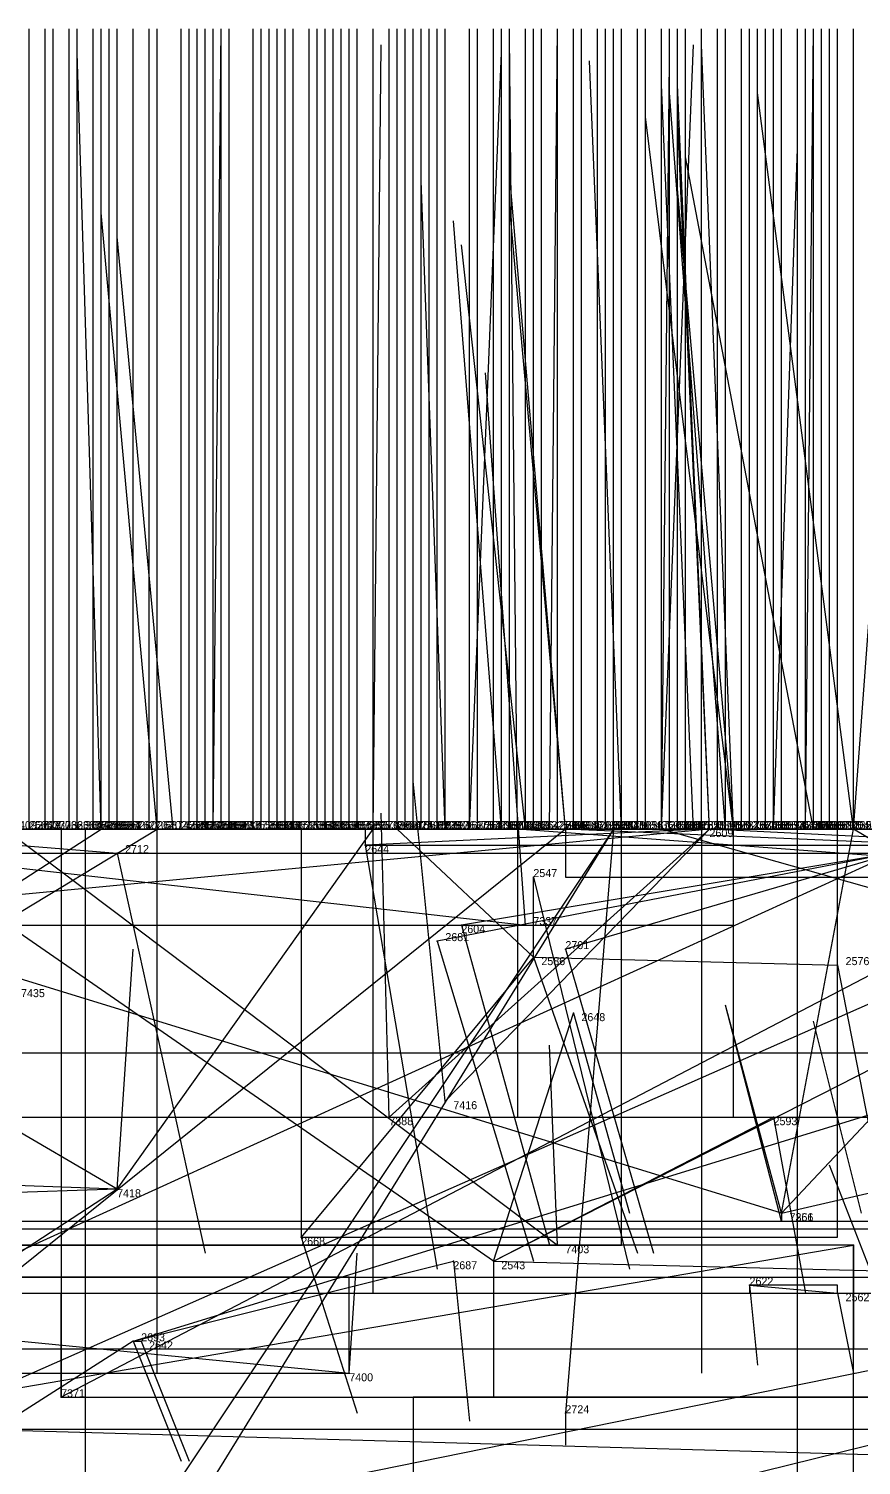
# Model space of a CAD drawing. Extents: x -0.07 to 1.1, y -0.07 to 1.1.
# Drawn here: x 0.621 to 0.725, y 0.9205 to 1.1 of the extents above; entities that cross this region are included whole.
import ezdxf

# ---------------------------------------------------------------- set-up
doc = ezdxf.new("R2010")
doc.units = 0
for name, color, linetype in [('Clients', 3, 'CONTINUOUS'), ('Facilities', 3, 'CONTINUOUS'), ('Facilities_lines', 3, 'CONTINUOUS'), ('Min_max_boxes', 1, 'CONTINUOUS'), ('Normals', 1, 'CONTINUOUS'), ('Source_points', 5, 'CONTINUOUS'), ('Text', 3, 'CONTINUOUS')]:
    doc.layers.add(name, color=color, linetype=linetype)

msp = doc.modelspace()

# ---------------------------------------------------------------- linework, layer by layer
at = {"layer": 'Clients', "color": 5}
for p in [(0.63, 1, 0.052), (0.63, 1, 0.908), (0.636, 1, 0.088), (0.637, 1, 0.019), (0.639, 1, 0.02), (0.664, 1, 0.941), (0.667, 1, 0.056), (0.673, 1, 0.996), (0.676, 1, 0.052), (0.68, 1, 0.009), (0.682, 1, 0.924), (0.683, 1, 0.007), (0.686, 1, 0.078), (0.688, 1, 0.997), (0.693, 1, 0.023), (0.695, 1, 0.954), (0.7, 1, 0.051), (0.7, 1, 0.038), (0.704, 1, 0.971), (0.706, 1, 0.981), (0.708, 1, 0.977), (0.709, 1, 0.991), (0.709, 1, 0.98), (0.709, 1, 0.936), (0.714, 1, 0.019), (0.717, 1, 0.085), (0.719, 1, 0.099), (0.719, 1, 0.987), (0.724, 1, 0.032), (0.724, 1, 0.972), (0.663, 0.998), (0.632, 0.997), (0.684, 0.994), (0.675, 0.988), (0.683, 0.988, 1), (0.672, 0.986), (0.688, 0.985), (0.722, 0.983), (0.689, 0.977), (0.673, 0.966, 1), (0.666, 0.964, 1), (0.714, 0.964), (0.715, 0.951, 1), (0.655, 0.949), (0.687, 0.948, 1), (0.724, 0.948), (0.674, 0.946), (0.722, 0.942), (0.635, 0.936), (0.661, 0.932, 1), (0.625, 0.929, 1), (0.688, 0.927)]:
    msp.add_point(p, dxfattribs=at)
at = {"layer": 'Facilities', "color": 3}
for p in [(0.621, 1, 0.182), (0.621, 1, 0.281), (0.623, 1, 0.877), (0.624, 1, 0.483), (0.626, 1, 0.151), (0.626, 1, 0.281), (0.626, 1, 0.721), (0.627, 1, 0.447), (0.629, 1, 0.347), (0.629, 1, 0.305), (0.629, 1, 0.762), (0.63, 1, 0.147), (0.63, 1, 0.655), (0.631, 1, 0.794), (0.632, 1, 0.147), (0.632, 1, 0.336), (0.632, 1, 0.774), (0.634, 1, 0.902), (0.637, 1, 0.559), (0.64, 1, 0.233), (0.64, 1, 0.812), (0.641, 1, 0.332), (0.641, 1, 0.76), (0.642, 1, 0.141), (0.642, 1, 0.719), (0.643, 1, 0.627), (0.644, 1, 0.232), (0.644, 1, 0.597), (0.644, 1, 0.914), (0.645, 1, 0.351), (0.645, 1, 0.615), (0.645, 1, 0.789), (0.646, 1, 0.353), (0.646, 1, 0.434), (0.646, 1, 0.586), (0.646, 1, 0.846), (0.649, 1, 0.301), (0.65, 1, 0.415), (0.65, 1, 0.872), (0.651, 1, 0.243), (0.651, 1, 0.215), (0.651, 1, 0.343), (0.651, 1, 0.47), (0.651, 1, 0.56), (0.651, 1, 0.769), (0.652, 1, 0.394), (0.653, 1, 0.102), (0.654, 1, 0.479), (0.654, 1, 0.888), (0.656, 1, 0.19), (0.656, 1, 0.379), (0.656, 1, 0.283), (0.657, 1, 0.721), (0.658, 1, 0.319), (0.658, 1, 0.356), (0.659, 1, 0.198), (0.659, 1, 0.122), (0.66, 1, 0.368), (0.661, 1, 0.304), (0.661, 1, 0.282), (0.661, 1, 0.512), (0.662, 1, 0.713), (0.662, 1, 0.822), (0.664, 1, 0.497), (0.666, 1, 0.808), (0.667, 1, 0.519), (0.668, 1, 0.644), (0.668, 1, 0.825), (0.669, 1, 0.823), (0.67, 1, 0.146), (0.671, 1, 0.414), (0.671, 1, 0.556), (0.672, 1, 0.51), (0.672, 1, 0.507), (0.673, 1, 0.372), (0.673, 1, 0.54), (0.676, 1, 0.543), (0.677, 1, 0.12), (0.677, 1, 0.28), (0.679, 1, 0.812), (0.68, 1, 0.198), (0.68, 1, 0.754), (0.68, 1, 0.896), (0.681, 1, 0.249), (0.681, 1, 0.812), (0.683, 1, 0.196), (0.683, 1, 0.291), (0.684, 1, 0.119), (0.685, 1, 0.472), (0.687, 1, 0.268), (0.687, 1, 0.611), (0.687, 1, 0.904), (0.688, 1, 0.018), (0.689, 1, 0.493), (0.689, 1, 0.831), (0.69, 1, 0.533), (0.692, 1, 0.645), (0.692, 1, 0.722), (0.692, 1, 0.865), (0.693, 1, 0.795), (0.694, 1, 0.085), (0.694, 1, 0.267), (0.694, 1, 0.778), (0.695, 1, 0.43), (0.697, 1, 0.233), (0.697, 1, 0.812), (0.698, 1, 0.611), (0.7, 1, 0.394), (0.7, 1, 0.438), (0.701, 1, 0.146), (0.702, 1, 0.103), (0.702, 1, 0.477), (0.702, 1, 0.474), (0.702, 1, 0.281), (0.703, 1, 0.718), (0.703, 1, 0.585), (0.705, 1, 0.159), (0.705, 1), (0.706, 1, 0.975), (0.707, 1, 0.624), (0.708, 1, 0.844), (0.71, 1, 0.882), (0.711, 1, 0.335), (0.712, 1, 0.159), (0.712, 1, 0.316), (0.712, 1, 0.905), (0.713, 1, 0.34), (0.714, 1, 0.547), (0.715, 1, 0.314), (0.715, 1, 0.285), (0.717, 1, 0.393), (0.717, 1, 0.899), (0.717, 1, 0.895), (0.718, 1, 0.08), (0.718, 1, 0.23), (0.718, 1, 0.337), (0.719, 1, 0.257), (0.719, 1, 0.567), (0.719, 1, 0.822), (0.72, 1, 0.743), (0.721, 1, 0.352), (0.721, 1, 0.316), (0.722, 1, 0.135), (0.724, 1, 0.622), (0.684, 0.984), (0.632, 0.955, 1), (0.715, 0.952, 1), (0.679, 0.946), (0.711, 0.943), (0.634, 0.936)]:
    msp.add_point(p, dxfattribs=at)
at = {"layer": 'Facilities_lines', "color": 3}
for p, q in [((0.644, 1, 0.914), (0.514, 1, 0.924)), ((0.706, 1, 0.975), (0.527, 0.983, 1)), ((0.528, 0.934), (0.637, 1, 0.019)), ((0.528, 0.934), (0.63, 1, 0.052)), ((0.706, 1, 0.975), (0.531, 1, 0.997)), ((0.632, 0.955, 1), (0.555, 1, 0.949)), ((0.577, 1, 0.97), (0.709, 1, 0.98)), ((0.577, 1, 0.97), (0.683, 0.988, 1)), ((0.595, 1, 0.009), (0.801, 1, 0.035)), ((0.595, 1, 0.009), (0.639, 1, 0.02)), ((0.595, 1, 0.009), (0.632, 0.997)), ((0.679, 0.946), (0.601, 1, 0.09)), ((0.603, 1, 0.94), (0.709, 1, 0.936)), ((0.688, 1, 0.018), (0.616, 0.942)), ((0.618, 1, 0.981), (0.695, 1, 0.954)), ((0.618, 1, 0.981), (0.687, 0.948, 1)), ((0.761, 1, 0.981), (0.625, 0.929, 1)), ((0.694, 1, 0.085), (0.628, 0.901)), ((0.634, 1, 0.902), (0.63, 1, 0.908)), ((0.632, 0.955, 1), (0.664, 1, 0.941)), ((0.694, 1, 0.085), (0.633, 0.901)), ((0.718, 1, 0.08), (0.636, 1, 0.088)), ((0.644, 1, 0.914), (0.745, 1, 0.927)), ((0.644, 1, 0.914), (0.8, 1, 0.909)), ((0.644, 1, 0.914), (0.847, 1, 0.911)), ((0.705, 1), (0.663, 0.998)), ((0.706, 1, 0.975), (0.666, 0.964, 1)), ((0.684, 0.984), (0.667, 1, 0.056)), ((0.706, 1, 0.975), (0.673, 1, 0.996)), ((0.706, 1, 0.975), (0.673, 0.966, 1)), ((0.688, 1, 0.018), (0.676, 1, 0.052)), ((0.679, 0.946), (0.785, 1, 0.074)), ((0.705, 1), (0.68, 1, 0.009)), ((0.776, 0.993, 1), (0.682, 1, 0.924)), ((0.705, 1), (0.683, 1, 0.007)), ((0.694, 1, 0.085), (0.686, 1, 0.078)), ((0.694, 1, 0.085), (0.688, 0.927)), ((0.688, 1, 0.018), (0.693, 1, 0.023)), ((0.688, 1, 0.018), (0.7, 1, 0.038)), ((0.688, 1, 0.018), (0.839, 1, 0.067)), ((0.827, 0.994, 1), (0.688, 1, 0.997)), ((0.694, 1, 0.085), (0.717, 1, 0.085)), ((0.746, 0.987), (0.7, 1, 0.051)), ((0.706, 1, 0.975), (0.704, 1, 0.971)), ((0.705, 1), (0.794, 1, 0.052)), ((0.705, 1), (0.714, 1, 0.019)), ((0.706, 1, 0.975), (0.709, 1, 0.991)), ((0.827, 0.994, 1), (0.706, 1, 0.981)), ((0.805, 1, 0.988), (0.708, 1, 0.977)), ((0.715, 0.952, 1), (0.724, 1, 0.972)), ((0.715, 0.952, 1), (0.76, 1, 0.97)), ((0.775, 1, 0.089), (0.719, 1, 0.099)), ((0.805, 1, 0.988), (0.719, 1, 0.987)), ((0.729, 0.997), (0.724, 1, 0.032)), ((0.715, 0.952, 1), (0.913, 0.998, 1)), ((0.729, 0.997), (0.571, 0.925)), ((0.729, 0.997), (0.672, 0.986)), ((0.729, 0.997), (0.675, 0.988)), ((0.729, 0.997), (0.688, 0.985)), ((0.715, 0.952, 1), (0.572, 0.996, 1)), ((0.684, 0.984), (0.684, 0.994)), ((0.746, 0.987), (0.576, 0.912)), ((0.684, 0.984), (0.655, 0.949)), ((0.684, 0.984), (0.722, 0.983)), ((0.679, 0.946), (0.689, 0.977)), ((0.634, 0.936), (0.751, 0.972)), ((0.679, 0.946), (0.714, 0.964)), ((0.632, 0.955, 1), (0.494, 0.96, 1)), ((0.632, 0.955, 1), (0.57, 0.953, 1)), ((0.632, 0.955, 1), (0.612, 0.942, 1)), ((0.715, 0.952, 1), (0.715, 0.951, 1)), ((0.531, 0.915), (0.724, 0.948)), ((0.634, 0.936), (0.674, 0.946)), ((0.679, 0.946), (0.76, 0.944)), ((0.539, 0.944, 1), (0.661, 0.932, 1)), ((0.711, 0.943), (0.722, 0.942)), ((0.634, 0.936), (0.601, 0.915)), ((0.634, 0.936), (0.635, 0.936)), ((0.739, 0.935), (0.611, 0.909)), ((0.669, 0.909), (0.75, 0.929)), ((0.789, 0.92, 1), (0.544, 0.927, 1))]:
    msp.add_line(p, q, dxfattribs=at)
at = {"layer": 'Min_max_boxes', "color": 1}
for p, q in [((0.637, 1), (0.373, 1)), ((0.637, 1, 0.052), (0.373, 1, 0.052)), ((0.709, 1, 0.962), (0.481, 1, 0.962)), ((0.709, 1, 1), (0.481, 1, 1)), ((0.664, 1, 0.941), (0.494, 1, 0.941)), ((0.664, 1, 1), (0.494, 1, 1)), ((0.801, 1), (0.514, 1)), ((0.801, 1, 0.072), (0.514, 1, 0.072)), ((0.514, 1, 0.909), (0.847, 1, 0.909)), ((0.847, 1, 0.909), (0.514, 1, 0.909)), ((0.514, 1, 0.927), (0.847, 1, 0.927)), ((0.847, 1, 0.927), (0.514, 1, 0.927)), ((0.526, 1, 0.936), (0.709, 1, 0.936)), ((0.709, 1, 0.936), (0.526, 1, 0.936)), ((0.526, 1, 0.947), (0.709, 1, 0.947)), ((0.709, 1, 0.947), (0.526, 1, 0.947)), ((0.709, 1, 0.971), (0.527, 1, 0.971)), ((0.709, 1, 1), (0.527, 1, 1)), ((0.695, 1, 0.954), (0.536, 1, 0.954)), ((0.695, 1, 1), (0.536, 1, 1)), ((0.766, 1), (0.571, 1)), ((0.766, 1, 0.049), (0.571, 1, 0.049)), ((0.913, 1, 0.97), (0.572, 1, 0.97)), ((0.913, 1, 1), (0.572, 1, 1)), ((0.822, 1), (0.576, 1)), ((0.822, 1, 0.051), (0.576, 1, 0.051)), ((0.785, 1), (0.601, 1)), ((0.785, 1, 0.09), (0.601, 1, 0.09)), ((0.839, 1), (0.616, 1)), ((0.839, 1, 0.067), (0.616, 1, 0.067)), ((0.932, 1, 0.949), (0.625, 1, 0.949)), ((0.625, 1, 0.949), (0.625, 0.929, 0.949)), ((0.932, 1, 1), (0.625, 1, 1)), ((0.625, 1, 1), (0.625, 0.929, 1)), ((0.625, 1, 0.949), (0.625, 1, 1)), ((0.717, 1), (0.628, 1)), ((0.628, 1), (0.628, 0.901)), ((0.717, 1, 0.085), (0.628, 1, 0.085)), ((0.628, 1, 0.085), (0.628, 0.901, 0.085)), ((0.628, 1), (0.628, 1, 0.085)), ((0.63, 1, 0.902), (0.634, 1, 0.902)), ((0.634, 1, 0.902), (0.63, 1, 0.902)), ((0.63, 1, 0.902), (0.63, 1, 0.902)), ((0.63, 1, 0.908), (0.634, 1, 0.908)), ((0.634, 1, 0.908), (0.63, 1, 0.908)), ((0.63, 1, 0.908), (0.63, 1, 0.908)), ((0.63, 1, 0.902), (0.63, 1, 0.908)), ((0.63, 1, 0.902), (0.63, 1, 0.908)), ((0.634, 1, 0.902), (0.634, 1, 0.902)), ((0.634, 1, 0.908), (0.634, 1, 0.908)), ((0.634, 1, 0.902), (0.634, 1, 0.908)), ((0.634, 1, 0.902), (0.634, 1, 0.908)), ((0.636, 1, 0.08), (0.718, 1, 0.08)), ((0.718, 1, 0.08), (0.636, 1, 0.08)), ((0.636, 1, 0.08), (0.636, 1, 0.08)), ((0.636, 1, 0.088), (0.718, 1, 0.088)), ((0.718, 1, 0.088), (0.636, 1, 0.088)), ((0.636, 1, 0.088), (0.636, 1, 0.088)), ((0.636, 1, 0.08), (0.636, 1, 0.088)), ((0.636, 1, 0.08), (0.636, 1, 0.088)), ((0.637, 0.932), (0.637, 1)), ((0.637, 0.932, 0.052), (0.637, 1, 0.052)), ((0.637, 1), (0.637, 1, 0.052)), ((0.722, 1), (0.655, 1)), ((0.655, 1), (0.655, 0.949)), ((0.722, 1, 0.056), (0.655, 1, 0.056)), ((0.655, 1, 0.056), (0.655, 0.949, 0.056)), ((0.655, 1), (0.655, 1, 0.056)), ((0.794, 1), (0.663, 1)), ((0.663, 1), (0.663, 0.998)), ((0.794, 1, 0.052), (0.663, 1, 0.052)), ((0.663, 1, 0.052), (0.663, 0.998, 0.052)), ((0.663, 1), (0.663, 1, 0.052)), ((0.664, 0.942, 0.941), (0.664, 1, 0.941)), ((0.664, 0.942, 1), (0.664, 1, 1)), ((0.664, 1, 0.941), (0.664, 1, 1)), ((0.869, 1, 0.924), (0.682, 1, 0.924)), ((0.682, 1, 0.924), (0.682, 0.964, 0.924)), ((0.869, 1, 1), (0.682, 1, 1)), ((0.682, 1, 1), (0.682, 0.964, 1)), ((0.682, 1, 0.924), (0.682, 1, 1)), ((0.941, 1, 0.981), (0.688, 1, 0.981)), ((0.688, 1, 0.981), (0.688, 0.994, 0.981)), ((0.941, 1, 1), (0.688, 1, 1)), ((0.688, 1, 1), (0.688, 0.994, 1)), ((0.688, 1, 0.981), (0.688, 1, 1)), ((0.695, 0.948, 0.954), (0.695, 1, 0.954)), ((0.695, 0.948, 1), (0.695, 1, 1)), ((0.695, 1, 0.954), (0.695, 1, 1)), ((0.708, 1, 0.957), (0.883, 1, 0.957)), ((0.883, 1, 0.957), (0.708, 1, 0.957)), ((0.708, 1, 0.957), (0.708, 1, 0.957)), ((0.708, 1, 0.988), (0.883, 1, 0.988)), ((0.883, 1, 0.988), (0.708, 1, 0.988)), ((0.708, 1, 0.988), (0.708, 1, 0.988)), ((0.708, 1, 0.957), (0.708, 1, 0.988)), ((0.708, 1, 0.957), (0.708, 1, 0.988)), ((0.709, 0.964, 0.971), (0.709, 1, 0.971)), ((0.709, 0.964, 1), (0.709, 1, 1)), ((0.709, 1, 0.971), (0.709, 1, 1)), ((0.709, 0.988, 0.962), (0.709, 1, 0.962)), ((0.709, 0.988, 1), (0.709, 1, 1)), ((0.709, 1, 0.962), (0.709, 1, 1)), ((0.709, 1, 0.936), (0.709, 1, 0.936)), ((0.709, 1, 0.947), (0.709, 1, 0.947)), ((0.709, 1, 0.936), (0.709, 1, 0.947)), ((0.709, 1, 0.936), (0.709, 1, 0.947)), ((0.717, 0.901), (0.717, 1)), ((0.717, 0.901, 0.085), (0.717, 1, 0.085)), ((0.717, 1), (0.717, 1, 0.085)), ((0.718, 1, 0.08), (0.718, 1, 0.08)), ((0.718, 1, 0.088), (0.718, 1, 0.088)), ((0.718, 1, 0.08), (0.718, 1, 0.088)), ((0.718, 1, 0.08), (0.718, 1, 0.088)), ((0.719, 1, 0.089), (0.831, 1, 0.089)), ((0.831, 1, 0.089), (0.719, 1, 0.089)), ((0.719, 1, 0.089), (0.719, 1, 0.089)), ((0.719, 1, 0.099), (0.831, 1, 0.099)), ((0.831, 1, 0.099), (0.719, 1, 0.099)), ((0.719, 1, 0.099), (0.719, 1, 0.099)), ((0.719, 1, 0.089), (0.719, 1, 0.099)), ((0.719, 1, 0.089), (0.719, 1, 0.099)), ((0.722, 0.949), (0.722, 1)), ((0.722, 0.949, 0.056), (0.722, 1, 0.056)), ((0.722, 1), (0.722, 1, 0.056)), ((0.663, 0.998), (0.794, 0.998)), ((0.663, 0.998, 0.052), (0.794, 0.998, 0.052)), ((0.663, 0.998), (0.663, 0.998, 0.052)), ((0.514, 0.997), (0.801, 0.997)), ((0.514, 0.997, 0.072), (0.801, 0.997, 0.072)), ((0.688, 0.994, 0.981), (0.941, 0.994, 0.981)), ((0.688, 0.994, 1), (0.941, 0.994, 1)), ((0.688, 0.994, 0.981), (0.688, 0.994, 1)), ((0.481, 0.988, 0.962), (0.709, 0.988, 0.962)), ((0.481, 0.988, 1), (0.709, 0.988, 1)), ((0.709, 0.988, 0.962), (0.709, 0.988, 1)), ((0.751, 0.972), (0.601, 0.972)), ((0.751, 0.972), (0.601, 0.972)), ((0.527, 0.964, 0.971), (0.709, 0.964, 0.971)), ((0.527, 0.964, 1), (0.709, 0.964, 1)), ((0.682, 0.964, 0.924), (0.869, 0.964, 0.924)), ((0.682, 0.964, 1), (0.869, 0.964, 1)), ((0.682, 0.964, 0.924), (0.682, 0.964, 1)), ((0.709, 0.964, 0.971), (0.709, 0.964, 1)), ((0.811, 0.95, 1), (0.544, 0.95, 1)), ((0.811, 0.95, 1), (0.544, 0.95, 1)), ((0.572, 0.951, 0.97), (0.913, 0.951, 0.97)), ((0.572, 0.951, 1), (0.913, 0.951, 1)), ((0.724, 0.948), (0.525, 0.948)), ((0.724, 0.948), (0.525, 0.948)), ((0.536, 0.948, 0.954), (0.695, 0.948, 0.954)), ((0.536, 0.948, 1), (0.695, 0.948, 1)), ((0.655, 0.949), (0.722, 0.949)), ((0.655, 0.949, 0.056), (0.722, 0.949, 0.056)), ((0.655, 0.949), (0.655, 0.949, 0.056)), ((0.695, 0.948, 0.954), (0.695, 0.948, 1)), ((0.722, 0.949), (0.722, 0.949, 0.056)), ((0.724, 0.915), (0.724, 0.948)), ((0.724, 0.915), (0.724, 0.948)), ((0.724, 0.948), (0.724, 0.948)), ((0.661, 0.944, 1), (0.325, 0.944, 1)), ((0.661, 0.944, 1), (0.325, 0.944, 1)), ((0.601, 0.944), (0.785, 0.944)), ((0.601, 0.944, 0.09), (0.785, 0.944, 0.09)), ((0.661, 0.932, 1), (0.661, 0.944, 1)), ((0.661, 0.932, 1), (0.661, 0.944, 1)), ((0.661, 0.944, 1), (0.661, 0.944, 1)), ((0.722, 0.943), (0.711, 0.943)), ((0.711, 0.943), (0.711, 0.942)), ((0.722, 0.943), (0.711, 0.943)), ((0.711, 0.943), (0.711, 0.942)), ((0.711, 0.943), (0.711, 0.943)), ((0.722, 0.942), (0.722, 0.943)), ((0.722, 0.942), (0.722, 0.943)), ((0.722, 0.943), (0.722, 0.943)), ((0.494, 0.942, 0.941), (0.664, 0.942, 0.941)), ((0.494, 0.942, 1), (0.664, 0.942, 1)), ((0.616, 0.942), (0.839, 0.942)), ((0.616, 0.942, 0.067), (0.839, 0.942, 0.067)), ((0.664, 0.942, 0.941), (0.664, 0.942, 1)), ((0.711, 0.942), (0.722, 0.942)), ((0.711, 0.942), (0.722, 0.942)), ((0.711, 0.942), (0.711, 0.942)), ((0.722, 0.942), (0.722, 0.942)), ((0.739, 0.935), (0.611, 0.935)), ((0.739, 0.935), (0.611, 0.935)), ((0.325, 0.932, 1), (0.661, 0.932, 1)), ((0.325, 0.932, 1), (0.661, 0.932, 1)), ((0.373, 0.932), (0.637, 0.932)), ((0.373, 0.932, 0.052), (0.637, 0.932, 0.052)), ((0.637, 0.932), (0.637, 0.932, 0.052)), ((0.661, 0.932, 1), (0.661, 0.932, 1)), ((0.625, 0.929, 0.949), (0.932, 0.929, 0.949)), ((0.625, 0.929, 1), (0.932, 0.929, 1)), ((0.625, 0.929, 0.949), (0.625, 0.929, 1)), ((0.75, 0.929), (0.669, 0.929)), ((0.669, 0.929), (0.669, 0.909)), ((0.75, 0.929), (0.669, 0.929)), ((0.669, 0.929), (0.669, 0.909)), ((0.669, 0.929), (0.669, 0.929)), ((0.571, 0.925), (0.766, 0.925)), ((0.571, 0.925, 0.049), (0.766, 0.925, 0.049))]:
    msp.add_line(p, q, dxfattribs=at)
at = {"layer": 'Normals', "color": 1}
for p, q in [((0.621, 1, 0.182), (0.621, 1.1, 0.182)), ((0.621, 1, 0.281), (0.621, 1.1, 0.281)), ((0.623, 1, 0.877), (0.623, 1.1, 0.877)), ((0.624, 1, 0.483), (0.624, 1.1, 0.483)), ((0.626, 1, 0.151), (0.626, 1.1, 0.151)), ((0.626, 1, 0.281), (0.626, 1.1, 0.281)), ((0.626, 1, 0.721), (0.626, 1.1, 0.721)), ((0.627, 1, 0.447), (0.627, 1.1, 0.447)), ((0.629, 1, 0.347), (0.629, 1.1, 0.347)), ((0.629, 1, 0.305), (0.629, 1.1, 0.305)), ((0.629, 1, 0.762), (0.629, 1.1, 0.762)), ((0.63, 1, 0.147), (0.63, 1.1, 0.147)), ((0.63, 1, 0.655), (0.63, 1.1, 0.655)), ((0.63, 1, 0.908), (0.63, 1.1, 0.91)), ((0.631, 1, 0.794), (0.631, 1.1, 0.794)), ((0.632, 1, 0.147), (0.632, 1.1, 0.147)), ((0.632, 1, 0.336), (0.632, 1.1, 0.336)), ((0.632, 1, 0.774), (0.632, 1.1, 0.774)), ((0.634, 1, 0.902), (0.634, 1.1, 0.903)), ((0.636, 1, 0.088), (0.636, 1.1, 0.087)), ((0.637, 1, 0.559), (0.637, 1.1, 0.559)), ((0.64, 1, 0.233), (0.64, 1.1, 0.233)), ((0.64, 1, 0.812), (0.64, 1.1, 0.812)), ((0.641, 1, 0.332), (0.641, 1.1, 0.332)), ((0.641, 1, 0.76), (0.641, 1.1, 0.76)), ((0.642, 1, 0.141), (0.642, 1.1, 0.141)), ((0.642, 1, 0.719), (0.642, 1.1, 0.719)), ((0.643, 1, 0.627), (0.643, 1.1, 0.627)), ((0.644, 1, 0.232), (0.644, 1.1, 0.232)), ((0.644, 1, 0.597), (0.644, 1.1, 0.597)), ((0.644, 1, 0.914), (0.645, 1.1, 0.92)), ((0.645, 1, 0.351), (0.645, 1.1, 0.351)), ((0.645, 1, 0.615), (0.645, 1.1, 0.615)), ((0.645, 1, 0.789), (0.645, 1.1, 0.789)), ((0.646, 1, 0.353), (0.646, 1.1, 0.353)), ((0.646, 1, 0.434), (0.646, 1.1, 0.434)), ((0.646, 1, 0.586), (0.646, 1.1, 0.586)), ((0.646, 1, 0.846), (0.646, 1.1, 0.846)), ((0.649, 1, 0.301), (0.649, 1.1, 0.301)), ((0.65, 1, 0.415), (0.65, 1.1, 0.415)), ((0.65, 1, 0.872), (0.65, 1.1, 0.872)), ((0.651, 1, 0.243), (0.651, 1.1, 0.243)), ((0.651, 1, 0.215), (0.651, 1.1, 0.215)), ((0.651, 1, 0.343), (0.651, 1.1, 0.343)), ((0.651, 1, 0.47), (0.651, 1.1, 0.47)), ((0.651, 1, 0.56), (0.651, 1.1, 0.56)), ((0.651, 1, 0.769), (0.651, 1.1, 0.769)), ((0.652, 1, 0.394), (0.652, 1.1, 0.394)), ((0.653, 1, 0.102), (0.653, 1.1, 0.102)), ((0.654, 1, 0.479), (0.654, 1.1, 0.479)), ((0.654, 1, 0.888), (0.654, 1.1, 0.888)), ((0.656, 1, 0.19), (0.656, 1.1, 0.19)), ((0.656, 1, 0.379), (0.656, 1.1, 0.379)), ((0.656, 1, 0.283), (0.656, 1.1, 0.283)), ((0.657, 1, 0.721), (0.657, 1.1, 0.721)), ((0.658, 1, 0.319), (0.658, 1.1, 0.319)), ((0.658, 1, 0.356), (0.658, 1.1, 0.356)), ((0.659, 1, 0.198), (0.659, 1.1, 0.198)), ((0.659, 1, 0.122), (0.659, 1.1, 0.122)), ((0.66, 1, 0.368), (0.66, 1.1, 0.368)), ((0.661, 1, 0.304), (0.661, 1.1, 0.304)), ((0.661, 1, 0.282), (0.661, 1.1, 0.282)), ((0.661, 1, 0.512), (0.661, 1.1, 0.512)), ((0.662, 1, 0.713), (0.662, 1.1, 0.713)), ((0.662, 1, 0.822), (0.662, 1.1, 0.822)), ((0.664, 1, 0.497), (0.664, 1.1, 0.497)), ((0.666, 1, 0.808), (0.666, 1.1, 0.808)), ((0.667, 1, 0.519), (0.667, 1.1, 0.519)), ((0.667, 1, 0.056), (0.667, 1.099, 0.04)), ((0.668, 1, 0.644), (0.668, 1.1, 0.644)), ((0.668, 1, 0.825), (0.668, 1.1, 0.825)), ((0.669, 1, 0.823), (0.669, 1.1, 0.823)), ((0.67, 1, 0.146), (0.67, 1.1, 0.146)), ((0.671, 1, 0.414), (0.671, 1.1, 0.414)), ((0.671, 1, 0.556), (0.671, 1.1, 0.556)), ((0.672, 1, 0.51), (0.672, 1.1, 0.51)), ((0.672, 1, 0.507), (0.672, 1.1, 0.507)), ((0.673, 1, 0.372), (0.673, 1.1, 0.372)), ((0.673, 1, 0.54), (0.673, 1.1, 0.54)), ((0.676, 1, 0.543), (0.676, 1.1, 0.543)), ((0.677, 1, 0.12), (0.677, 1.1, 0.12)), ((0.677, 1, 0.28), (0.677, 1.1, 0.28)), ((0.679, 1, 0.812), (0.679, 1.1, 0.812)), ((0.68, 1, 0.198), (0.68, 1.1, 0.198)), ((0.68, 1, 0.754), (0.68, 1.1, 0.754)), ((0.68, 1, 0.896), (0.68, 1.1, 0.896)), ((0.681, 1, 0.249), (0.681, 1.1, 0.249)), ((0.681, 1, 0.812), (0.681, 1.1, 0.812)), ((0.682, 1, 0.924), (0.681, 1.099, 0.938)), ((0.683, 1, 0.196), (0.683, 1.1, 0.196)), ((0.683, 1, 0.291), (0.683, 1.1, 0.291)), ((0.684, 1, 0.119), (0.684, 1.1, 0.119)), ((0.685, 1, 0.472), (0.685, 1.1, 0.472)), ((0.686, 1, 0.078), (0.687, 1.1, 0.073)), ((0.687, 1, 0.268), (0.687, 1.1, 0.268)), ((0.687, 1, 0.611), (0.687, 1.1, 0.611)), ((0.687, 1, 0.904), (0.687, 1.1, 0.904)), ((0.689, 1, 0.493), (0.689, 1.1, 0.493)), ((0.689, 1, 0.831), (0.689, 1.1, 0.831)), ((0.69, 1, 0.533), (0.69, 1.1, 0.533)), ((0.692, 1, 0.645), (0.692, 1.1, 0.645)), ((0.692, 1, 0.722), (0.692, 1.1, 0.722)), ((0.692, 1, 0.865), (0.692, 1.1, 0.865)), ((0.693, 1, 0.795), (0.693, 1.1, 0.795)), ((0.694, 1, 0.085), (0.694, 1.1, 0.08)), ((0.694, 1, 0.267), (0.694, 1.1, 0.267)), ((0.694, 1, 0.778), (0.694, 1.1, 0.778)), ((0.695, 1, 0.43), (0.695, 1.1, 0.43)), ((0.697, 1, 0.233), (0.697, 1.1, 0.233)), ((0.697, 1, 0.812), (0.697, 1.1, 0.812)), ((0.698, 1, 0.611), (0.698, 1.1, 0.611)), ((0.7, 1, 0.394), (0.7, 1.1, 0.394)), ((0.7, 1, 0.438), (0.7, 1.1, 0.438)), ((0.701, 1, 0.146), (0.701, 1.1, 0.146)), ((0.702, 1, 0.103), (0.702, 1.1, 0.103)), ((0.702, 1, 0.477), (0.702, 1.1, 0.477)), ((0.702, 1, 0.474), (0.702, 1.1, 0.474)), ((0.702, 1, 0.281), (0.702, 1.1, 0.281)), ((0.703, 1, 0.718), (0.703, 1.1, 0.718)), ((0.703, 1, 0.585), (0.703, 1.1, 0.585)), ((0.705, 1, 0.159), (0.705, 1.1, 0.159)), ((0.707, 1, 0.624), (0.707, 1.1, 0.624)), ((0.708, 1, 0.844), (0.708, 1.1, 0.844)), ((0.71, 1, 0.882), (0.71, 1.1, 0.882)), ((0.711, 1, 0.335), (0.711, 1.1, 0.335)), ((0.712, 1, 0.159), (0.712, 1.1, 0.159)), ((0.712, 1, 0.316), (0.712, 1.1, 0.316)), ((0.712, 1, 0.905), (0.712, 1.1, 0.905)), ((0.713, 1, 0.34), (0.713, 1.1, 0.34)), ((0.714, 1, 0.547), (0.714, 1.1, 0.547)), ((0.715, 1, 0.314), (0.715, 1.1, 0.314)), ((0.715, 1, 0.285), (0.715, 1.1, 0.285)), ((0.717, 1, 0.085), (0.717, 1.1, 0.08)), ((0.717, 1, 0.393), (0.717, 1.1, 0.393)), ((0.717, 1, 0.899), (0.717, 1.1, 0.899)), ((0.717, 1, 0.895), (0.717, 1.1, 0.895)), ((0.718, 1, 0.08), (0.719, 1.1, 0.075)), ((0.718, 1, 0.23), (0.718, 1.1, 0.23)), ((0.718, 1, 0.337), (0.718, 1.1, 0.337)), ((0.719, 1, 0.099), (0.719, 1.1, 0.099)), ((0.719, 1, 0.257), (0.719, 1.1, 0.257)), ((0.719, 1, 0.567), (0.719, 1.1, 0.567)), ((0.719, 1, 0.822), (0.719, 1.1, 0.822)), ((0.72, 1, 0.743), (0.72, 1.1, 0.743)), ((0.721, 1, 0.352), (0.721, 1.1, 0.352)), ((0.721, 1, 0.316), (0.721, 1.1, 0.316)), ((0.722, 1, 0.135), (0.722, 1.1, 0.135)), ((0.724, 1, 0.622), (0.724, 1.1, 0.622)), ((0.63, 1, 0.052), (0.627, 1.097, 0.029)), ((0.664, 1, 0.941), (0.665, 1.098, 0.963)), ((0.676, 1, 0.052), (0.68, 1.097, 0.03)), ((0.7, 1, 0.051), (0.704, 1.098, 0.033)), ((0.709, 1, 0.936), (0.705, 1.098, 0.955)), ((0.695, 1, 0.954), (0.691, 1.096, 0.981)), ((0.7, 1, 0.038), (0.701, 1.096, 0.01)), ((0.724, 1, 0.032), (0.731, 1.095, 0.003)), ((0.693, 1, 0.023), (0.693, 1.092, -0.015)), ((0.704, 1, 0.971), (0.7, 1.093, 1.007)), ((0.708, 1, 0.977), (0.701, 1.092, 1.017)), ((0.706, 1, 0.975), (0.702, 1.093, 1.012)), ((0.724, 1, 0.972), (0.712, 1.092, 1.01)), ((0.709, 1, 0.98), (0.698, 1.089, 1.026)), ((0.706, 1, 0.981), (0.702, 1.089, 1.026)), ((0.714, 1, 0.019), (0.717, 1.085, -0.034)), ((0.719, 1, 0.987), (0.703, 1.084, 1.039)), ((0.673, 1, 0.996), (0.67, 1.081, 1.054)), ((0.688, 1, 0.997), (0.681, 1.082, 1.055)), ((0.709, 1, 0.991), (0.702, 1.08, 1.05)), ((0.637, 1, 0.019), (0.63, 1.077, -0.044)), ((0.688, 1, 0.018), (0.681, 1.078, -0.045)), ((0.68, 1, 0.009), (0.674, 1.076, -0.056)), ((0.639, 1, 0.02), (0.632, 1.074, -0.047)), ((0.683, 1, 0.007), (0.675, 1.073, -0.06)), ((0.683, 0.988, 1), (0.678, 1.057, 1.072)), ((0.673, 0.966, 1), (0.669, 1.006, 1.091)), ((0.666, 0.964, 1), (0.665, 1.002, 1.092)), ((0.705, 1), (0.705, 0.932, 0.074)), ((0.663, 0.998), (0.672, 0.945, 0.084)), ((0.632, 0.997), (0.643, 0.947, 0.086)), ((0.684, 0.994), (0.696, 0.945, 0.086)), ((0.675, 0.988), (0.686, 0.948, 0.091)), ((0.672, 0.986), (0.684, 0.946, 0.091)), ((0.632, 0.955, 1), (0.634, 0.985, 1.095)), ((0.684, 0.984), (0.697, 0.947, 0.092)), ((0.688, 0.985), (0.699, 0.947, 0.092)), ((0.722, 0.983), (0.729, 0.947, 0.093)), ((0.689, 0.977), (0.696, 0.952, 0.097)), ((0.715, 0.951, 1), (0.708, 0.978, 1.096)), ((0.715, 0.952, 1), (0.708, 0.978, 1.096)), ((0.725, 0.952, 1), (0.719, 0.976, 1.097)), ((0.687, 0.948, 1), (0.686, 0.973, 1.097)), ((0.714, 0.964), (0.718, 0.942, 0.098)), ((0.728, 0.94, 1), (0.721, 0.958, 1.098)), ((0.655, 0.949), (0.662, 0.927, 0.097)), ((0.724, 0.948), (0.724, 0.935, 0.099)), ((0.661, 0.932, 1), (0.662, 0.947, 1.099)), ((0.674, 0.946), (0.676, 0.926, 0.098)), ((0.679, 0.946), (0.679, 0.929, 0.098)), ((0.711, 0.943), (0.712, 0.933, 0.099)), ((0.625, 0.929, 1), (0.625, 0.942, 1.099)), ((0.722, 0.942), (0.724, 0.932, 0.099)), ((0.634, 0.936), (0.64, 0.921, 0.099)), ((0.635, 0.936), (0.641, 0.921, 0.099)), ((0.688, 0.927), (0.688, 0.923, 0.1))]:
    msp.add_line(p, q, dxfattribs=at)
at = {"layer": 'Source_points', "color": 5}
for p in [(0.621, 1, 0.182), (0.621, 1, 0.281), (0.623, 1, 0.877), (0.624, 1, 0.483), (0.626, 1, 0.151), (0.626, 1, 0.281), (0.626, 1, 0.721), (0.627, 1, 0.447), (0.629, 1, 0.347), (0.629, 1, 0.305), (0.629, 1, 0.762), (0.63, 1, 0.147), (0.63, 1, 0.052), (0.63, 1, 0.655), (0.63, 1, 0.908), (0.631, 1, 0.794), (0.632, 1, 0.147), (0.632, 1, 0.336), (0.632, 1, 0.774), (0.634, 1, 0.902), (0.636, 1, 0.088), (0.637, 1, 0.019), (0.637, 1, 0.559), (0.639, 1, 0.02), (0.64, 1, 0.233), (0.64, 1, 0.812), (0.641, 1, 0.332), (0.641, 1, 0.76), (0.642, 1, 0.141), (0.642, 1, 0.719), (0.643, 1, 0.627), (0.644, 1, 0.232), (0.644, 1, 0.597), (0.644, 1, 0.914), (0.645, 1, 0.351), (0.645, 1, 0.615), (0.645, 1, 0.789), (0.646, 1, 0.353), (0.646, 1, 0.434), (0.646, 1, 0.586), (0.646, 1, 0.846), (0.649, 1, 0.301), (0.65, 1, 0.415), (0.65, 1, 0.872), (0.651, 1, 0.243), (0.651, 1, 0.215), (0.651, 1, 0.343), (0.651, 1, 0.47), (0.651, 1, 0.56), (0.651, 1, 0.769), (0.652, 1, 0.394), (0.653, 1, 0.102), (0.654, 1, 0.479), (0.654, 1, 0.888), (0.656, 1, 0.19), (0.656, 1, 0.379), (0.656, 1, 0.283), (0.657, 1, 0.721), (0.658, 1, 0.319), (0.658, 1, 0.356), (0.659, 1, 0.198), (0.659, 1, 0.122), (0.66, 1, 0.368), (0.661, 1, 0.304), (0.661, 1, 0.282), (0.661, 1, 0.512), (0.662, 1, 0.713), (0.662, 1, 0.822), (0.664, 1, 0.497), (0.664, 1, 0.941), (0.666, 1, 0.808), (0.667, 1, 0.056), (0.667, 1, 0.519), (0.668, 1, 0.644), (0.668, 1, 0.825), (0.669, 1, 0.823), (0.67, 1, 0.146), (0.671, 1, 0.414), (0.671, 1, 0.556), (0.672, 1, 0.51), (0.672, 1, 0.507), (0.673, 1, 0.372), (0.673, 1, 0.54), (0.673, 1, 0.996), (0.676, 1, 0.052), (0.676, 1, 0.543), (0.677, 1, 0.12), (0.677, 1, 0.28), (0.679, 1, 0.812), (0.68, 1, 0.009), (0.68, 1, 0.198), (0.68, 1, 0.754), (0.68, 1, 0.896), (0.681, 1, 0.249), (0.681, 1, 0.812), (0.682, 1, 0.924), (0.683, 1, 0.007), (0.683, 1, 0.196), (0.683, 1, 0.291), (0.684, 1, 0.119), (0.685, 1, 0.472), (0.686, 1, 0.078), (0.687, 1, 0.268), (0.687, 1, 0.611), (0.687, 1, 0.904), (0.688, 1, 0.018), (0.688, 1, 0.997), (0.689, 1, 0.493), (0.689, 1, 0.831), (0.69, 1, 0.533), (0.692, 1, 0.645), (0.692, 1, 0.722), (0.692, 1, 0.865), (0.693, 1, 0.023), (0.693, 1, 0.795), (0.694, 1, 0.085), (0.694, 1, 0.267), (0.694, 1, 0.778), (0.695, 1, 0.43), (0.695, 1, 0.954), (0.697, 1, 0.233), (0.697, 1, 0.812), (0.698, 1, 0.611), (0.7, 1, 0.038), (0.7, 1, 0.051), (0.7, 1, 0.394), (0.7, 1, 0.438), (0.701, 1, 0.146), (0.702, 1, 0.103), (0.702, 1, 0.477), (0.702, 1, 0.474), (0.702, 1, 0.281), (0.703, 1, 0.718), (0.703, 1, 0.585), (0.704, 1, 0.971), (0.705, 1, 0.159), (0.705, 1), (0.706, 1, 0.975), (0.706, 1, 0.981), (0.707, 1, 0.624), (0.708, 1, 0.977), (0.708, 1, 0.844), (0.709, 1, 0.991), (0.709, 1, 0.98), (0.709, 1, 0.936), (0.71, 1, 0.882), (0.711, 1, 0.335), (0.712, 1, 0.159), (0.712, 1, 0.316), (0.712, 1, 0.905), (0.713, 1, 0.34), (0.714, 1, 0.019), (0.714, 1, 0.547), (0.715, 1, 0.314), (0.715, 1, 0.285), (0.717, 1, 0.085), (0.717, 1, 0.393), (0.717, 1, 0.899), (0.717, 1, 0.895), (0.718, 1, 0.08), (0.718, 1, 0.23), (0.718, 1, 0.337), (0.719, 1, 0.099), (0.719, 1, 0.257), (0.719, 1, 0.567), (0.719, 1, 0.987), (0.719, 1, 0.822), (0.72, 1, 0.743), (0.721, 1, 0.352), (0.721, 1, 0.316), (0.722, 1, 0.135), (0.724, 1, 0.032), (0.724, 1, 0.622), (0.724, 1, 0.972), (0.663, 0.998), (0.632, 0.997), (0.684, 0.994), (0.675, 0.988), (0.683, 0.988, 1), (0.672, 0.986), (0.684, 0.984), (0.688, 0.985), (0.722, 0.983), (0.689, 0.977), (0.673, 0.966, 1), (0.666, 0.964, 1), (0.714, 0.964), (0.632, 0.955, 1), (0.715, 0.952, 1), (0.715, 0.951, 1), (0.655, 0.949), (0.687, 0.948, 1), (0.724, 0.948), (0.674, 0.946), (0.679, 0.946), (0.711, 0.943), (0.722, 0.942), (0.634, 0.936), (0.635, 0.936), (0.661, 0.932, 1), (0.625, 0.929, 1), (0.688, 0.927)]:
    msp.add_point(p, dxfattribs=at)

# ---------------------------------------------------------------- texts
at = {"layer": 'Text', "color": 3}
for s, p in [('6409', (0.619, 1, 0.568)), ('2564', (0.621, 1, 0.186)), ('2606', (0.621, 1, 0.248)), ('3727', (0.622, 1, 0.281)), ('2629', (0.622, 1, 0.182)), ('3706', (0.624, 1, 0.483)), ('7373', (0.624, 1, 0.877)), ('3667', (0.627, 1, 0.281)), ('2630', (0.627, 1, 0.151)), ('6331', (0.627, 1, 0.721)), ('3644', (0.628, 1, 0.447)), ('3675', (0.629, 1, 0.347)), ('3712', (0.63, 1, 0.305)), ('6383', (0.63, 1, 0.655)), ('7340', (0.63, 1, 0.762)), ('2692', (0.631, 1, 0.147)), ('2735', (0.631, 1, 0.052)), ('7366', (0.631, 1, 0.908)), ('3694', (0.632, 1, 0.336)), ('7307', (0.632, 1, 0.794)), ('7331', (0.632, 1, 0.774)), ('2676', (0.633, 1, 0.147)), ('7260', (0.634, 1, 0.902)), ('2702', (0.636, 1, 0.088)), ('2620', (0.637, 1, 0.019)), ('6374', (0.638, 1, 0.559)), ('2557', (0.64, 1, 0.02)), ('3685', (0.641, 1, 0.332)), ('2646', (0.641, 1, 0.233)), ('7360', (0.641, 1, 0.812)), ('2717', (0.642, 1, 0.141)), ('7424', (0.642, 1, 0.76)), ('6325', (0.643, 1, 0.719)), ('6354', (0.644, 1, 0.627)), ('6378', (0.644, 1, 0.597)), ('2682', (0.645, 1, 0.232)), ('6351', (0.645, 1, 0.615)), ('7361', (0.645, 1, 0.914)), ('7409', (0.645, 1, 0.789)), ('3698', (0.646, 1, 0.351)), ('6343', (0.646, 1, 0.586)), ('7347', (0.646, 1, 0.846)), ('3637', (0.647, 1, 0.353)), ('3718', (0.647, 1, 0.434)), ('3655', (0.649, 1, 0.301)), ('7306', (0.65, 1, 0.872)), ('3634', (0.651, 1, 0.415)), ('7283', (0.651, 1, 0.769)), ('3654', (0.652, 1, 0.343)), ('3720', (0.652, 1, 0.394)), ('3728', (0.652, 1, 0.47)), ('2633', (0.652, 1, 0.243)), ('2656', (0.652, 1, 0.215)), ('6322', (0.652, 1, 0.56)), ('2635', (0.653, 1, 0.102)), ('3627', (0.654, 1, 0.479)), ('7358', (0.655, 1, 0.888)), ('2683', (0.656, 1, 0.19)), ('3649', (0.657, 1, 0.379)), ('3690', (0.657, 1, 0.283)), ('3700', (0.658, 1, 0.319)), ('6370', (0.658, 1, 0.721)), ('3719', (0.659, 1, 0.356)), ('2665', (0.659, 1, 0.198)), ('3643', (0.66, 1, 0.368)), ('2690', (0.66, 1, 0.122)), ('3656', (0.661, 1, 0.304)), ('3723', (0.662, 1, 0.282)), ('6308', (0.662, 1, 0.512)), ('6336', (0.662, 1, 0.713)), ('7355', (0.663, 1, 0.822)), ('7353', (0.664, 1, 0.941)), ('3703', (0.665, 1, 0.497)), ('2640', (0.667, 1, 0.056)), ('6326', (0.667, 1, 0.519)), ('7284', (0.667, 1, 0.808)), ('6376', (0.668, 1, 0.644)), ('7315', (0.668, 1, 0.825)), ('2597', (0.67, 1, 0.146)), ('7401', (0.67, 1, 0.823)), ('6381', (0.671, 1, 0.556)), ('3729', (0.672, 1, 0.414)), ('6335', (0.672, 1, 0.51)), ('3713', (0.673, 1, 0.372)), ('6397', (0.673, 1, 0.507)), ('7313', (0.673, 1, 0.996)), ('6316', (0.674, 1, 0.54)), ('6375', (0.676, 1, 0.543)), ('3663', (0.677, 1, 0.28)), ('2654', (0.677, 1, 0.052)), ('2580', (0.678, 1, 0.12)), ('7296', (0.679, 1, 0.812)), ('7391', (0.68, 1, 0.896)), ('2670', (0.681, 1, 0.009)), ('2716', (0.681, 1, 0.198)), ('6372', (0.681, 1, 0.754)), ('2627', (0.682, 1, 0.249)), ('7280', (0.682, 1, 0.812)), ('7421', (0.682, 1, 0.924)), ('2699', (0.683, 1, 0.196)), ('3683', (0.684, 1, 0.291)), ('2632', (0.684, 1, 0.007)), ('3642', (0.685, 1, 0.472)), ('2542', (0.685, 1, 0.119)), ('2590', (0.687, 1, 0.078)), ('3682', (0.688, 1, 0.268)), ('2729', (0.688, 1, 0.018)), ('6402', (0.688, 1, 0.611)), ('7293', (0.688, 1, 0.904)), ('7299', (0.688, 1, 0.997)), ('3688', (0.689, 1, 0.493)), ('7434', (0.689, 1, 0.831)), ('6392', (0.69, 1, 0.533)), ('6398', (0.692, 1, 0.722)), ('7330', (0.692, 1, 0.865)), ('2598', (0.693, 1, 0.023)), ('6321', (0.693, 1, 0.645)), ('3670', (0.694, 1, 0.267)), ('7297', (0.694, 1, 0.795)), ('3630', (0.695, 1, 0.43)), ('2728', (0.695, 1, 0.085)), ('7341', (0.695, 1, 0.954)), ('7413', (0.695, 1, 0.778)), ('7384', (0.697, 1, 0.812)), ('2537', (0.698, 1, 0.233)), ('6367', (0.698, 1, 0.611)), ('3695', (0.7, 1, 0.438)), ('3673', (0.701, 1, 0.394)), ('2672', (0.701, 1, 0.038)), ('2710', (0.701, 1, 0.051)), ('3705', (0.702, 1, 0.477)), ('3710', (0.702, 1, 0.474)), ('3731', (0.702, 1, 0.281)), ('2554', (0.702, 1, 0.146)), ('2605', (0.703, 1, 0.103)), ('6380', (0.703, 1, 0.585)), ('6310', (0.704, 1, 0.718)), ('2551', (0.705, 1, 0.159)), ('7328', (0.705, 1, 0.971)), ('2609', (0.706, 0.999)), ('6341', (0.707, 1, 0.624)), ('7301', (0.707, 1, 0.975)), ('7395', (0.707, 1, 0.981)), ('7258', (0.708, 1, 0.977)), ('7415', (0.708, 1, 0.844)), ('7302', (0.709, 1, 0.98)), ('7275', (0.71, 1, 0.991)), ('7320', (0.71, 1, 0.882)), ('7378', (0.71, 1, 0.936)), ('3626', (0.712, 1, 0.316)), ('3715', (0.712, 1, 0.335)), ('3650', (0.713, 1, 0.34)), ('2669', (0.713, 1, 0.159)), ('7407', (0.713, 1, 0.905)), ('2685', (0.714, 1, 0.019)), ('3677', (0.715, 1, 0.314)), ('3693', (0.715, 1, 0.285)), ('6314', (0.715, 1, 0.547)), ('2544', (0.717, 1, 0.085)), ('7410', (0.717, 1, 0.899)), ('7423', (0.717, 1, 0.895)), ('3664', (0.718, 1, 0.393)), ('2571', (0.718, 1, 0.08)), ('3672', (0.719, 1, 0.337)), ('2662', (0.719, 1, 0.23)), ('7273', (0.719, 1, 0.987)), ('3709', (0.72, 1, 0.257)), ('2680', (0.72, 1, 0.099)), ('6306', (0.72, 1, 0.567)), ('7343', (0.72, 1, 0.822)), ('3629', (0.721, 1, 0.352)), ('6361', (0.721, 1, 0.743)), ('3716', (0.722, 1, 0.316)), ('2704', (0.723, 1, 0.135)), ('2694', (0.724, 1, 0.032)), ('7352', (0.724, 1, 0.972)), ('2712', (0.633, 0.997)), ('2644', (0.663, 0.997)), ('2547', (0.684, 0.994)), ('7337', (0.684, 0.988, 1)), ('2604', (0.675, 0.987)), ('2681', (0.673, 0.986)), ('2701', (0.688, 0.985)), ('2586', (0.685, 0.983)), ('2576', (0.723, 0.983)), ('7435', (0.62, 0.979, 1)), ('2648', (0.69, 0.976)), ('7416', (0.674, 0.965, 1)), ('7388', (0.666, 0.963, 1)), ('2593', (0.714, 0.963)), ('7418', (0.632, 0.954, 1)), ('7266', (0.716, 0.951, 1)), ('7351', (0.716, 0.951, 1)), ('2668', (0.655, 0.948)), ('7403', (0.688, 0.947, 1)), ('2687', (0.674, 0.945)), ('2543', (0.68, 0.945)), ('2622', (0.711, 0.943)), ('2562', (0.723, 0.941)), ('2693', (0.635, 0.936)), ('2642', (0.636, 0.935)), ('7400', (0.661, 0.931, 1)), ('7371', (0.625, 0.929, 1)), ('2724', (0.688, 0.927))]:
    msp.add_text(s, height=0.001, dxfattribs=at).set_placement(p)

doc.saveas('drawing.dxf')
